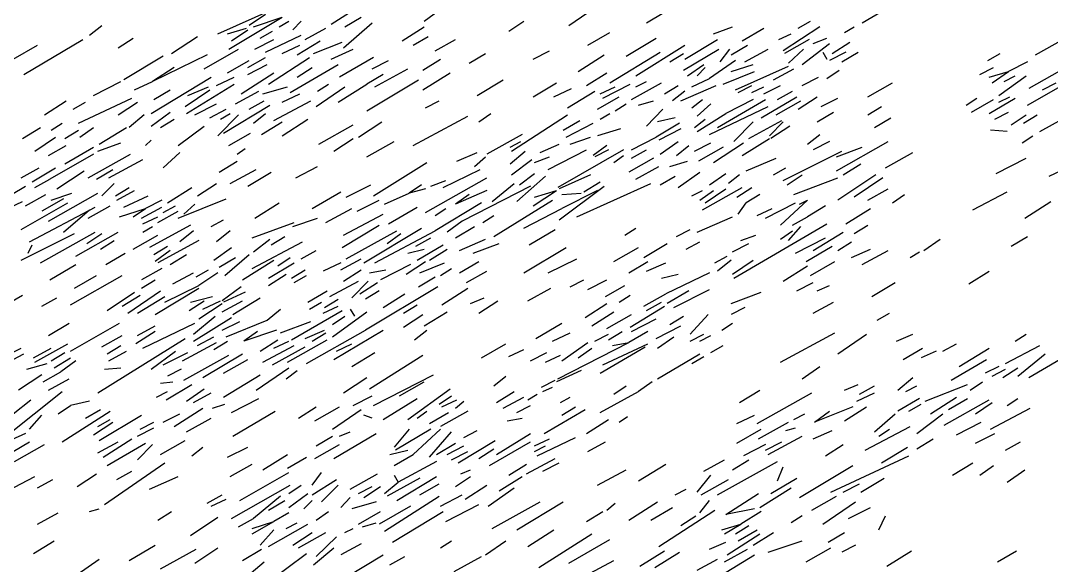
# Model space of a CAD drawing. Extents: x 0 to 599, y 0 to 600.
# Drawn here: x 81.7 to 219.8, y 165.4 to 238.4 of the extents above; entities that cross this region are included whole.
import ezdxf

# ---------------------------------------------------------------- set-up
doc = ezdxf.new("R2010")
doc.units = 0
doc.header["$MEASUREMENT"] = 0
doc.layers.add('LIMESTONE_FSET1', color=166, linetype='CONTINUOUS')

msp = doc.modelspace()

# ---------------------------------------------------------------- linework, layer by layer
at = {"layer": 'LIMESTONE_FSET1'}
for p, q in [((155.12, 237.75), (159.51, 240.75)), ((165.55, 238.13), (169.94, 240.75)), ((108.11, 236.63), (115.61, 240)), ((114.51, 239.25), (112.32, 237.75)), ((123.29, 237.94), (126.22, 239.81)), ((135.73, 238.32), (137.74, 239.81)), ((194.45, 238.13), (197.01, 239.63)), ((90.91, 236.44), (92.56, 237.75)), ((109.57, 234.57), (116.71, 238.88)), ((112.87, 237.57), (116.71, 238.88)), ((116.34, 237.57), (117.62, 238.32)), ((119.27, 238.32), (118.17, 237.19)), ((124.94, 234.76), (128.78, 238.13)), ((125.12, 237.57), (127.32, 238.88)), ((132.8, 235.69), (135.73, 237.57)), ((147.07, 237), (149.09, 238.32)), ((174.51, 236.63), (177.07, 237.57)), ((188.78, 237.57), (183.84, 234.38)), ((185.85, 237.38), (187.5, 238.32)), ((192.07, 236.82), (193.35, 237.57)), ((232.68, 238.32), (216.77, 229.33)), ((101.89, 234.01), (105.37, 236.26)), ((109.39, 236.63), (111.95, 237.38)), ((109.94, 235.69), (112.13, 237.19)), ((113.78, 236.07), (115.43, 237)), ((114.51, 234.2), (119.27, 236.44)), ((119.82, 235.88), (122.56, 237.38)), ((134.27, 235.13), (136.28, 236.26)), ((157.68, 235.13), (160.61, 236.82)), ((178.35, 235.69), (181.28, 237.38)), ((183.29, 235.88), (184.94, 236.63)), ((217.68, 233.82), (223.35, 237)), ((80.67, 233.26), (83.96, 235.13)), ((82.13, 231.2), (90, 235.88)), ((94.76, 234.76), (96.77, 236.07)), ((113.05, 234.57), (115.61, 235.88)), ((116.71, 234.01), (119.09, 235.13)), ((118.72, 233.82), (121.83, 235.69)), ((120.91, 234.01), (124.76, 235.51)), ((137.2, 234.38), (139.94, 235.88)), ((162.8, 233.63), (166.83, 236.07)), ((164.09, 231.01), (170.67, 235.13)), ((170.67, 233.26), (175.06, 235.88)), ((176.89, 233.82), (179.09, 235.13)), ((187.32, 235.88), (184.02, 234.01)), ((186.4, 232.51), (190.06, 235.32)), ((187.87, 235.32), (189.7, 236.07)), ((190.43, 234.01), (192.8, 235.51)), ((100.79, 233.63), (95.49, 230.45)), ((106.65, 233.82), (99.33, 230.27)), ((106.28, 231.95), (110.85, 234.57)), ((112.13, 232.14), (114.51, 233.45)), ((114.88, 229.89), (120.37, 233.45)), ((123.29, 233.26), (126.22, 234.57)), ((128.96, 233.45), (124.39, 230.83)), ((141.77, 232.7), (143.96, 234.01)), ((150.37, 233.26), (152.56, 234.38)), ((156.4, 231.58), (159.88, 233.82)), ((160.61, 230.08), (167.38, 234.2)), ((168.66, 232.89), (170.49, 234.01)), ((170.49, 231.76), (175.24, 234.57)), ((175.43, 232.89), (176.71, 234.57)), ((178.72, 232.89), (181.83, 234.57)), ((186.59, 234.57), (184.57, 232.7)), ((189.15, 234.2), (189.7, 233.26)), ((192.26, 234.2), (190.06, 233.07)), ((191.71, 232.89), (193.9, 234.2)), ((211.28, 233.07), (212.93, 234.01)), ((102.26, 232.14), (99.33, 230.27)), ((109.39, 231.39), (112.32, 233.07)), ((112.13, 231.2), (114.7, 232.51)), ((117.8, 228.77), (124.21, 232.51)), ((118.72, 230.83), (120.73, 232.14)), ((128.78, 231.95), (130.98, 233.07)), ((135.55, 231.76), (137.93, 233.26)), ((171.04, 231.01), (173.23, 232.51)), ((172.32, 231.01), (173.41, 232.14)), ((177.44, 233.07), (173.96, 230.64)), ((176.89, 231.58), (179.82, 232.51)), ((177.44, 229.14), (184.57, 232.32)), ((210.18, 231.2), (212.01, 232.14)), ((216.59, 232.89), (214.02, 231.58)), ((99.15, 225.96), (107.2, 230.83)), ((107.93, 229.7), (110.3, 230.83)), ((111.22, 228.58), (115.61, 231.39)), ((130.24, 231.2), (128.05, 229.89)), ((129.15, 229.52), (133.54, 231.95)), ((135.55, 229.14), (139.21, 231.39)), ((157.5, 229.7), (160.24, 231.39)), ((175.79, 229.89), (180, 231.58)), ((182.56, 230.45), (185.3, 231.95)), ((186.4, 229.7), (188.6, 230.83)), ((189.7, 230.64), (191.34, 231.76)), ((211.46, 230.83), (214.02, 231.58)), ((211.83, 230.08), (214.02, 231.58)), ((212.74, 228.39), (216.4, 231.01)), ((213.48, 230.27), (214.94, 231.01)), ((216.59, 227.08), (223.17, 230.83)), ((91.46, 228.39), (95.12, 230.27)), ((96.95, 229.14), (99.33, 230.27)), ((103.9, 225.96), (110.3, 229.89)), ((104.09, 228.39), (106.83, 229.52)), ((114.15, 228.58), (117.44, 229.52)), ((121.28, 226.9), (125.12, 229.52)), ((121.46, 228.95), (122.93, 229.89)), ((124.21, 227.46), (128.05, 229.89)), ((128.05, 226.33), (135, 230.45)), ((142.87, 228.39), (146.34, 230.45)), ((150.37, 228.21), (153.48, 230.08)), ((153.11, 228.21), (155.49, 229.33)), ((159.33, 228.58), (161.34, 229.52)), ((159.7, 228.02), (163.35, 229.89)), ((163.54, 227.83), (167.56, 230.08)), ((164.09, 229.52), (165.55, 230.27)), ((167.93, 228.58), (169.76, 229.7)), ((170.12, 227.64), (174.88, 229.7)), ((171.59, 229.52), (173.96, 230.64)), ((177.8, 228.77), (179.63, 229.7)), ((179.63, 228.77), (181.28, 229.52)), ((181.28, 228.58), (183.48, 229.7)), ((195.18, 228.21), (198.48, 230.08)), ((218.6, 229.14), (220.43, 230.08)), ((89.45, 224.65), (96.59, 228.02)), ((99.51, 227.83), (101.71, 229.14)), ((103.72, 226.9), (107.01, 229.14)), ((110.49, 227.27), (113.6, 228.95)), ((116.71, 227.46), (119.09, 228.58)), ((154.94, 226.71), (158.6, 228.95)), ((158.96, 226.52), (161.89, 228.21)), ((170.67, 228.95), (169.02, 227.64)), ((180.91, 225.4), (185.67, 228.21)), ((183.11, 227.83), (185.12, 228.95)), ((185.85, 226.52), (188.41, 228.21)), ((188.96, 226.9), (191.16, 228.02)), ((208.35, 227.08), (209.82, 228.02)), ((211.46, 225.96), (214.94, 228.02)), ((212.74, 227.46), (214.21, 228.21)), ((84.88, 225.77), (87.8, 227.64)), ((88.72, 226.52), (90.37, 227.46)), ((94.76, 225.77), (97.32, 227.46)), ((105, 225.77), (107.93, 227.27)), ((107.01, 225.4), (109.21, 226.52)), ((108.84, 223.34), (115.06, 227.08)), ((112.32, 226.52), (114.33, 227.64)), ((115.61, 225.02), (120.55, 227.64)), ((135.91, 226.71), (137.74, 227.64)), ((161.34, 226.33), (162.8, 227.27)), ((164.45, 227.08), (166.46, 227.64)), ((165.55, 224.27), (167.74, 226.52)), ((171.59, 226.71), (173.05, 227.83)), ((172.32, 225.59), (174.15, 227.27)), ((173.96, 223.15), (181.83, 226.9)), ((175.06, 224.09), (181.46, 227.83)), ((179.82, 227.83), (176.16, 225.96)), ((182.93, 225.77), (186.22, 227.64)), ((195.18, 225.77), (197.01, 226.9)), ((209.09, 226.15), (212.01, 227.83)), ((218.23, 223.53), (224.27, 226.9)), ((98.23, 225.77), (96.22, 224.09)), ((99.15, 224.27), (101.71, 226.15)), ((100.43, 224.09), (102.26, 225.21)), ((108.11, 222.96), (110.85, 225.77)), ((108.48, 225.21), (109.76, 225.96)), ((112.87, 224.65), (114.51, 225.96)), ((116.71, 222.96), (120.18, 225.21)), ((134.27, 221.65), (141.59, 225.59)), ((143.05, 224.84), (144.7, 225.96)), ((147.44, 220.9), (154.94, 225.77)), ((159.33, 225.21), (160.61, 225.96)), ((169.39, 225.4), (167.01, 224.84)), ((171.95, 224.09), (173.41, 225.21)), ((172.32, 223.53), (176.16, 225.96)), ((188.41, 224.84), (190.61, 226.15)), ((196.1, 224.09), (198.29, 225.4)), ((212.2, 225.21), (214.02, 226.15)), ((214.39, 224.46), (216.4, 225.77)), ((216.04, 224.65), (217.87, 225.77)), ((81.95, 222.59), (84.33, 224.09)), ((85.79, 223.71), (87.26, 224.65)), ((89.63, 222.78), (91.46, 224.09)), ((92.2, 221.84), (95.85, 224.09)), ((102.8, 221.65), (106.28, 224.27)), ((113.96, 223.15), (116.71, 224.84)), ((121.65, 221.84), (126.22, 224.46)), ((126.95, 222.78), (130.06, 224.84)), ((154.39, 223.71), (156.59, 225.02)), ((154.76, 222.78), (158.41, 224.65)), ((162.07, 223.9), (158.96, 222.96)), ((169.94, 224.65), (166.83, 222.78)), ((170.12, 223.9), (167.2, 222.4)), ((177.26, 222.22), (179.82, 224.84)), ((179.27, 222.59), (183.66, 225.02)), ((182.01, 222.96), (183.84, 224.84)), ((184.76, 224.27), (182.2, 222.59)), ((83.6, 220.9), (86.34, 222.78)), ((87.62, 222.59), (89.45, 223.71)), ((99.15, 222.4), (98.41, 221.65)), ((109.57, 221.65), (112.5, 223.34)), ((123.66, 220.9), (126.22, 222.59)), ((148.9, 223.15), (144.15, 220.53)), ((155.3, 221.84), (158.05, 222.78)), ((163.54, 221.09), (166.83, 222.78)), ((178.35, 220.34), (182.01, 222.59)), ((187.13, 221.84), (188.78, 223.15)), ((213.84, 223.53), (211.65, 223.71)), ((215.85, 222.03), (217.32, 222.96)), ((85.43, 220.34), (87.8, 221.65)), ((87.62, 219.22), (91.46, 221.47)), ((92.01, 220.9), (95.12, 222.03)), ((110.67, 220.53), (111.77, 221.28)), ((128.05, 220.16), (131.71, 222.22)), ((147.26, 221.47), (148.72, 222.22)), ((151.28, 220.72), (153.84, 221.84)), ((152.38, 218.47), (157.5, 221.09)), ((162.44, 221.09), (153.66, 216.04)), ((160.24, 221.65), (158.41, 220.34)), ((160.43, 221.09), (158.6, 220.16)), ((163.54, 219.97), (165.55, 221.09)), ((167.38, 220.53), (169.76, 222.22)), ((169.57, 220.34), (171.22, 221.65)), ((171.95, 220.9), (174.15, 222.03)), ((175.79, 221.47), (172.5, 219.59)), ((174.51, 219.41), (178.54, 222.03)), ((190.06, 222.22), (187.87, 221.09)), ((190.98, 218.28), (197.93, 222.22)), ((190.98, 220.16), (194.45, 221.47)), ((91.46, 220.53), (85.61, 217.16)), ((90.73, 217.35), (96.4, 220.53)), ((93.48, 217.35), (98.05, 219.78)), ((102.99, 220.72), (100.79, 218.66)), ((140.12, 219.59), (142.87, 220.72)), ((142.5, 218.85), (143.96, 220.16)), ((147.26, 219.22), (149.27, 220.9)), ((147.44, 217.72), (150.18, 219.78)), ((150.55, 219.41), (152.56, 220.16)), ((161.16, 219.41), (162.44, 220.34)), ((166.46, 219.97), (163.17, 218.1)), ((178.9, 218.28), (182.93, 219.97)), ((183.84, 216.97), (191.71, 220.9)), ((197.56, 218.66), (201.22, 220.72)), ((212.38, 217.91), (216.4, 219.97)), ((81.77, 217.35), (84.15, 218.66)), ((83.23, 216.79), (86.34, 218.66)), ((86.52, 215.85), (90.18, 218.28)), ((91.83, 217.16), (94.02, 218.47)), ((108.29, 218.1), (110.67, 219.59)), ((109.76, 216.6), (113.23, 218.47)), ((118.54, 217.35), (121.46, 218.85)), ((128.96, 214.91), (136.1, 219.41)), ((138.29, 216.04), (143.23, 218.47)), ((164.09, 217.16), (167.2, 218.85)), ((168.66, 218.85), (171.04, 219.59)), ((182.56, 217.72), (184.21, 218.66)), ((191.89, 217.72), (194.27, 219.22)), ((219.51, 217.54), (222.62, 219.03)), ((83.6, 216.04), (85.61, 217.16)), ((112.13, 216.22), (115.24, 218.1)), ((135.91, 212.67), (144.15, 217.35)), ((136.65, 216.22), (138.66, 216.97)), ((148.17, 214.17), (152.01, 217.54)), ((148.54, 216.41), (150.55, 217.91)), ((158.05, 217.72), (153.84, 215.85)), ((167.38, 216.41), (169.39, 217.54)), ((169.76, 216.04), (172.68, 218.1)), ((173.96, 216.41), (176.16, 217.91)), ((177.99, 217.72), (176.52, 216.6)), ((184.39, 216.41), (186.4, 217.72)), ((185.3, 215.1), (191.16, 217.35)), ((196.28, 217.72), (191.16, 214.35)), ((197.2, 217.35), (193.35, 214.73)), ((76.65, 212.85), (82.32, 216.22)), ((92.56, 214.91), (94.21, 216.6)), ((94.39, 214.91), (96.22, 216.04)), ((94.57, 214.35), (96.95, 215.66)), ((101.34, 213.98), (104.63, 216.04)), ((105.37, 214.91), (107.93, 216.6)), ((120.73, 213.23), (124.57, 215.48)), ((125.3, 214.73), (128.6, 216.41)), ((135.37, 216.41), (133.72, 215.29)), ((135.91, 215.85), (133.72, 215.29)), ((144.15, 215.66), (139.94, 213.79)), ((150, 216.22), (140.85, 211.54)), ((144.88, 214.17), (147.8, 216.6)), ((150.37, 213.6), (153.48, 215.66)), ((150.55, 214.73), (153.48, 215.66)), ((153.84, 211.73), (159.88, 216.22)), ((158.96, 215.66), (154.21, 213.23)), ((156.22, 212.11), (166.1, 216.6)), ((157.13, 215.48), (159.33, 216.79)), ((171.59, 214.91), (173.05, 215.66)), ((172.68, 214.35), (174.51, 215.66)), ((173.05, 213.04), (178.35, 216.04)), ((173.41, 213.98), (176.16, 215.85)), ((177.62, 214.73), (179.63, 216.04)), ((195.18, 214.35), (197.93, 215.85)), ((209.27, 213.04), (213.84, 215.48)), ((79.57, 213.04), (81.95, 214.17)), ((82.32, 213.6), (85.06, 215.1)), ((87.44, 214.54), (84.51, 212.85)), ((85.43, 211.54), (92.01, 215.29)), ((85.79, 214.35), (88.54, 215.29)), ((95.49, 213.42), (98.78, 214.91)), ((100.61, 214.35), (98.41, 213.23)), ((102.8, 211.92), (109.21, 214.54)), ((126.77, 212.85), (129.7, 214.35)), ((130.43, 213.79), (133.72, 215.29)), ((141.77, 215.1), (139.94, 213.79)), ((145.06, 209.49), (152.93, 214.35)), ((154.21, 215.1), (156.77, 215.29)), ((180.73, 215.1), (178.9, 213.98)), ((183.48, 210.98), (187.13, 214.35)), ((186.04, 213.79), (187.13, 214.35)), ((198.48, 213.98), (200.12, 215.1)), ((216.22, 211.92), (219.7, 214.17)), ((81.77, 210.42), (87.99, 213.98)), ((82.87, 208.74), (91.65, 213.42)), ((87.44, 210.05), (90.91, 213.04)), ((90.73, 211.92), (93.66, 213.6)), ((94.94, 212.11), (98.41, 213.23)), ((96.77, 212.11), (98.41, 213.23)), ((97.87, 211.92), (100.61, 213.42)), ((100.06, 211.36), (102.8, 212.85)), ((100.79, 212.67), (102.44, 213.6)), ((103.54, 212.48), (105, 213.79)), ((113.05, 211.92), (116.34, 213.98)), ((122.56, 211.36), (126.04, 213.23)), ((130.98, 211.17), (134.82, 213.42)), ((143.41, 213.98), (137.2, 210.23)), ((137.2, 212.29), (138.66, 213.23)), ((149.09, 210.61), (154.21, 213.23)), ((177.8, 212.48), (178.9, 213.98)), ((180.37, 212.29), (182.38, 213.23)), ((181.46, 211.92), (185.49, 213.98)), ((189.51, 213.6), (187.13, 212.11)), ((192.26, 211.17), (195.55, 213.23)), ((98.05, 211.17), (100.06, 212.11)), ((107.2, 210.8), (108.84, 211.73)), ((112.68, 209.3), (118.35, 211.36)), ((118.17, 210.8), (121.46, 211.92)), ((124.94, 209.67), (130.24, 212.48)), ((140.85, 211.54), (138.84, 210.05)), ((143.6, 211.36), (145.06, 212.29)), ((172.32, 210.05), (177.07, 212.11)), ((185.12, 210.98), (187.13, 212.11)), ((84.33, 205.93), (91.65, 210.05)), ((89.09, 206.86), (94.76, 210.05)), ((98.05, 210.05), (99.33, 210.8)), ((104.45, 210.98), (98.96, 207.99)), ((104.82, 210.23), (102.99, 208.74)), ((109.76, 210.23), (107.93, 208.74)), ((124.76, 207.99), (129.7, 210.98)), ((125.3, 206.49), (132.07, 210.23)), ((127.68, 205.93), (135.37, 210.61)), ((129.15, 205.93), (137.2, 210.23)), ((139.94, 209.3), (142.5, 210.8)), ((149.82, 208.36), (153.29, 210.42)), ((162.62, 209.67), (164.09, 210.61)), ((169.57, 209.49), (171.4, 210.42)), ((177.26, 203.87), (189.7, 211.17)), ((183.48, 209.11), (185.12, 210.23)), ((184.57, 208.92), (186.22, 210.8)), ((187.87, 207.61), (191.89, 210.05)), ((193.35, 209.86), (195.18, 210.98)), ((81.77, 206.3), (88.9, 209.86)), ((90.55, 208.55), (92.56, 209.86)), ((92.38, 207.8), (94.21, 208.92)), ((96.77, 207.8), (100.06, 209.67)), ((105.55, 208.92), (100.06, 205.93)), ((112.68, 205.18), (119.45, 208.74)), ((112.87, 207.43), (115.06, 209.11)), ((115.24, 208.36), (117.07, 209.49)), ((130.79, 208.55), (132.62, 209.86)), ((134.63, 208.17), (136.65, 209.3)), ((140.49, 207.61), (143.96, 209.11)), ((142.32, 207.24), (145.79, 208.55)), ((165.18, 206.68), (168.29, 208.55)), ((170.85, 207.8), (172.68, 208.74)), ((177.07, 207.43), (179.27, 208.55)), ((178.17, 208.92), (180.18, 209.67)), ((185.49, 207.24), (189.51, 209.3)), ((191.16, 207.61), (192.99, 208.74)), ((202.68, 207.61), (204.88, 209.11)), ((214.39, 208.17), (216.59, 209.49)), ((82.68, 207.24), (83.23, 208.36)), ((93.11, 205.74), (95.67, 207.24)), ((99.51, 207.05), (101.34, 208.17)), ((101.71, 207.61), (99.7, 206.12)), ((107.56, 206.3), (109.94, 207.99)), ((119.27, 206.49), (121.28, 207.61)), ((133.54, 207.24), (135.73, 207.8)), ((134.82, 206.3), (138.29, 208.36)), ((136.46, 206.3), (138.84, 207.8)), ((149.09, 204.62), (154.76, 207.99)), ((161.16, 206.12), (164.45, 207.99)), ((186.95, 206.12), (190.43, 208.17)), ((192.99, 206.68), (195.55, 207.8)), ((194.45, 205.74), (197.93, 207.61)), ((200.85, 206.68), (202.13, 207.43)), ((101.71, 205.74), (103.9, 207.05)), ((108.29, 205.37), (110.49, 206.68)), ((109.02, 204.24), (112.32, 207.05)), ((111.4, 203.68), (115.61, 206.3)), ((114.88, 203.87), (118.35, 205.93)), ((116.16, 205.55), (117.8, 206.68)), ((124.57, 205.93), (122.2, 204.81)), ((124.57, 204.99), (127.32, 206.49)), ((133.35, 204.43), (135.91, 206.12)), ((135.18, 204.62), (138.48, 205.93)), ((140.49, 204.62), (143.05, 206.12)), ((152.38, 204.62), (156.22, 206.49)), ((163.17, 204.62), (165.73, 206.12)), ((165.55, 204.81), (168.11, 205.93)), ((174.7, 205.93), (176.34, 206.86)), ((176.89, 206.3), (175.06, 204.81)), ((177.07, 204.43), (179.82, 206.3)), ((187.5, 204.24), (190.79, 206.12)), ((85.61, 203.68), (89.09, 205.74)), ((100.61, 205.18), (97.87, 203.68)), ((102.07, 203.12), (104.82, 204.62)), ((105.18, 204.06), (106.83, 204.99)), ((108.11, 204.62), (105.55, 202.93)), ((114.88, 202.93), (117.26, 204.43)), ((117.99, 203.87), (119.82, 204.99)), ((124.94, 203.49), (127.32, 204.99)), ((128.41, 204.62), (130.61, 204.99)), ((133.9, 205.74), (129.88, 203.68)), ((137.93, 204.24), (139.39, 205.18)), ((141.4, 203.31), (144.15, 204.81)), ((167.56, 203.87), (169.76, 204.43)), ((173.96, 204.62), (168.11, 201.81)), ((183.84, 203.49), (187.13, 205.55)), ((208.72, 203.12), (211.46, 204.81)), ((88.35, 200.31), (95.3, 204.24)), ((88.9, 202.56), (91.83, 204.24)), ((97.87, 202.56), (99.7, 203.68)), ((118.35, 203.31), (120, 204.24)), ((123.11, 201.44), (126.95, 203.49)), ((126.04, 201.25), (128.23, 203.49)), ((127.13, 201.81), (129.51, 203.31)), ((135, 202.75), (137.2, 204.06)), ((155.3, 202.75), (157.13, 203.68)), ((157.68, 202.37), (160.24, 203.68)), ((185.67, 202.18), (187.87, 203.31)), ((195.73, 201.44), (198.84, 203.31)), ((93.29, 199.56), (96.95, 202)), ((96.04, 199.19), (100.43, 202.18)), ((99.7, 199), (105.55, 202.56)), ((100.98, 200.69), (105.55, 202.93)), ((111.22, 202.75), (108.66, 200.87)), ((111.77, 202), (108.84, 200.69)), ((120.18, 200.69), (122.74, 202.18)), ((137.56, 202.75), (127.87, 196.94)), ((129.7, 202.18), (127.87, 201.06)), ((130.24, 199.94), (133.17, 201.81)), ((138.11, 200.31), (141.59, 202.56)), ((149.63, 200.87), (152.74, 202.56)), ((160.06, 201.44), (162.62, 202.93)), ((165.18, 200.12), (168.11, 201.81)), ((171.22, 202.18), (168.29, 200.5)), ((169.21, 199.94), (173.96, 202.37)), ((176.89, 200.5), (180.91, 202)), ((188.41, 202.18), (190.06, 202.93)), ((79.39, 200.12), (81.95, 201.62)), ((84.51, 200.12), (86.52, 201.25)), ((95.3, 200.12), (97.68, 201.62)), ((97.32, 199.19), (100.98, 201.44)), ((104.27, 199.56), (106.28, 200.87)), ((104.45, 200.69), (107.38, 201.44)), ((105.55, 198.44), (108.66, 200.5)), ((106.1, 199.75), (108.48, 200.87)), ((108.66, 199.38), (111.4, 200.87)), ((110.12, 199), (113.78, 201.25)), ((120.37, 199.75), (122.01, 200.69)), ((122.38, 199.94), (124.21, 201.06)), ((132.99, 199.19), (134.82, 200.31)), ((141.95, 200.5), (143.78, 201.25)), ((143.05, 199.19), (145.61, 200.87)), ((157.32, 198.63), (160.24, 200.5)), ((161.89, 200.69), (163.35, 201.62)), ((165.55, 199.56), (167.56, 200.69)), ((187.87, 199.19), (190.61, 200.69)), ((114.7, 198.25), (116.52, 199.75)), ((117.99, 195.63), (124.76, 199.56)), ((122.2, 199.19), (124.21, 200.12)), ((123.48, 196.01), (128.05, 199.38)), ((125.85, 199.75), (126.4, 198.81)), ((132.99, 197.32), (135.55, 199)), ((135.73, 197.5), (138.84, 199.38)), ((158.23, 197.5), (161.16, 199.38)), ((160.24, 197.13), (163.54, 199)), ((163.35, 197.32), (167.93, 200.12)), ((173.78, 199), (171.4, 196.38)), ((178.72, 199.94), (176.89, 199)), ((196.46, 198.25), (198.11, 199.19)), ((85.43, 196.19), (88.17, 197.88)), ((88.35, 194.13), (94.94, 197.88)), ((97.32, 196.19), (99.7, 197.5)), ((98.05, 194.51), (105, 197.88)), ((104.82, 196.38), (107.74, 198.81)), ((104.82, 195.44), (109.94, 198.63)), ((108.66, 196.94), (111.04, 198.07)), ((109.21, 196.01), (114.7, 198.25)), ((116.52, 196.57), (120.55, 198.07)), ((123.48, 197.69), (125.12, 198.81)), ((150.73, 195.82), (154.21, 197.88)), ((163.54, 196.76), (166.83, 198.44)), ((166.83, 195.82), (170.12, 197.5)), ((168.66, 197.69), (170.49, 198.81)), ((175.61, 196.94), (177.07, 197.88)), ((92.56, 194.7), (95.3, 196.19)), ((99.7, 196.76), (97.13, 195.07)), ((115.98, 196.94), (111.59, 195.44)), ((113.41, 196.76), (111.59, 195.44)), ((119.82, 195.82), (122.38, 196.94)), ((120, 192.45), (127.87, 196.94)), ((120.73, 195.44), (122.56, 196.57)), ((123.66, 193.01), (130.24, 196.94)), ((134.45, 195.63), (136.1, 196.94)), ((152.93, 195.44), (155.3, 196.57)), ((158.6, 195.44), (160.43, 196.38)), ((160.43, 195.63), (162.26, 196.76)), ((165.73, 196.76), (163.17, 195.26)), ((171.4, 195.44), (173.23, 196.38)), ((172.68, 195.44), (174.15, 196.19)), ((183.48, 192.64), (190.79, 196.57)), ((191.16, 193.76), (195, 196.38)), ((199.02, 195.44), (201.22, 196.38)), ((214.94, 195.44), (216.4, 196.38)), ((83.6, 192.64), (87.99, 195.07)), ((92.01, 188.52), (103.72, 195.82)), ((93.29, 193.76), (95.12, 194.88)), ((103.35, 192.82), (107.93, 195.26)), ((105.37, 194.88), (107.56, 196.01)), ((107.56, 194.32), (109.39, 195.44)), ((113.78, 194.13), (116.16, 195.63)), ((114.15, 192.64), (118.35, 194.88)), ((115.61, 194.51), (117.62, 195.44)), ((117.44, 192.64), (122.74, 195.63)), ((124.02, 194.13), (126.04, 195.07)), ((143.41, 193.2), (146.71, 195.07)), ((153.66, 190.39), (163.17, 195.26)), ((154.21, 192.82), (157.68, 195.26)), ((159.7, 192.26), (165.73, 195.07)), ((160.98, 194.88), (163.17, 195.26)), ((167.01, 194.51), (169.21, 196.01)), ((174.15, 193.95), (175.79, 194.88)), ((205.24, 194.13), (207.07, 195.07)), ((213.66, 192.45), (218.23, 194.88)), ((79.57, 193.39), (81.77, 194.51)), ((80.67, 193.01), (82.13, 193.76)), ((83.41, 193.2), (85.79, 194.51)), ((85.79, 192.82), (87.62, 193.95)), ((93.48, 192.82), (95.85, 194.13)), ((99.15, 191.7), (102.44, 194.13)), ((100.79, 192.26), (104.09, 193.95)), ((103.54, 190.2), (109.57, 193.57)), ((106.1, 190.58), (111.4, 193.76)), ((115.43, 192.26), (119.82, 194.7)), ((126.04, 192.07), (129.15, 193.95)), ((128.41, 189.08), (135.55, 193.57)), ((147.07, 193.39), (149.09, 194.32)), ((150, 192.82), (152.2, 193.95)), ((152.01, 192.64), (154.02, 193.57)), ((156.4, 193.2), (158.23, 194.51)), ((159.33, 191.14), (165.37, 194.7)), ((167.01, 190.39), (172.68, 193.76)), ((171.59, 192.45), (173.23, 193.39)), ((199.94, 193.01), (202.5, 194.51)), ((204.33, 194.13), (202.32, 193.2)), ((207.44, 192.07), (211.46, 194.51)), ((215.3, 190.76), (218.96, 193.76)), ((216.77, 190.58), (222.8, 194.13)), ((82.5, 191.7), (85.24, 192.45)), ((86.16, 191.89), (88.35, 193.2)), ((89.09, 192.82), (87.07, 191.33)), ((108.84, 191.14), (112.13, 193.01)), ((186.4, 190.39), (188.78, 192.07)), ((206.34, 190.2), (211.1, 193.01)), ((212.74, 192.07), (210.91, 191.14)), ((84.51, 190.95), (81.4, 188.89)), ((84.7, 190.02), (87.07, 191.33)), ((92.93, 191.7), (95.12, 191.89)), ((103.17, 191.7), (101.34, 190.76)), ((108.84, 187.96), (113.78, 190.95)), ((113.23, 188.89), (117.62, 191.89)), ((117.26, 190.39), (118.72, 191.51)), ((128.96, 186.83), (137.01, 190.95)), ((145.06, 189.45), (146.71, 190.76)), ((156.77, 191.51), (153.48, 190.02)), ((211.83, 190.76), (213.66, 191.7)), ((213.29, 190.58), (215.3, 191.89)), ((85.43, 188.89), (88.17, 190.39)), ((100.43, 189.83), (102.07, 190.02)), ((101.16, 187.58), (104.63, 189.64)), ((124.94, 188.52), (128.05, 190.58)), ((132.44, 188.14), (135.73, 190.02)), ((151.46, 189.27), (153.29, 190.2)), ((151.65, 188.71), (152.93, 189.27)), ((161.16, 188.33), (162.8, 189.45)), ((166.28, 190.02), (164.45, 188.71)), ((192.07, 188.89), (193.9, 189.64)), ((194.09, 188.33), (196.1, 189.45)), ((199.21, 188.89), (201.22, 190.58)), ((200.3, 188.71), (201.77, 189.45)), ((202.87, 187.39), (208.54, 189.64)), ((208.9, 188.89), (210.55, 190.02)), ((79.76, 182.71), (87.26, 188.71)), ((99.88, 187.96), (101.34, 188.71)), ((103.9, 187.39), (106.28, 189.08)), ((104.82, 187.21), (107.2, 188.52)), ((126.22, 186.83), (128.78, 188.14)), ((133.54, 184.96), (139.21, 189.08)), ((137.74, 187.02), (139.39, 188.14)), ((145.43, 187.21), (147.8, 188.71)), ((146.34, 186.46), (149.09, 187.96)), ((149.63, 187.58), (150.91, 188.33)), ((154.02, 187.21), (155.3, 187.96)), ((159.33, 185.9), (164.45, 188.71)), ((177.99, 187.21), (180.73, 188.89)), ((180.37, 184.4), (187.68, 188.52)), ((193.72, 187.39), (196.1, 188.52)), ((203.6, 185.71), (207.07, 187.96)), ((80.67, 185.71), (83.05, 187.58)), ((86.71, 185.71), (88.35, 186.83)), ((90.91, 187.39), (88.35, 186.83)), ((102.26, 184.02), (106.1, 186.46)), ((107.38, 186.46), (109.02, 187.02)), ((109.94, 185.9), (113.6, 187.77)), ((118.9, 185.15), (121.28, 186.65)), ((121.1, 184.77), (124.39, 186.65)), ((130.24, 184.96), (134.82, 187.77)), ((138.11, 186.65), (140.12, 187.58)), ((139.94, 186.46), (141.04, 187.39)), ((148.17, 185.9), (150, 186.83)), ((154.21, 185.52), (156.04, 186.65)), ((193.17, 186.65), (188.05, 184.59)), ((192.07, 184.77), (195, 186.65)), ((202.13, 187.77), (199.21, 186.08)), ((200.67, 186.08), (202.32, 187.02)), ((205.43, 184.21), (211.46, 187.58)), ((205.98, 186.27), (208.54, 187.77)), ((209.63, 185.71), (211.83, 187.21)), ((211.65, 183.65), (216.95, 186.46)), ((213.84, 186.83), (215.3, 187.77)), ((82.87, 183.65), (84.51, 185.52)), ((87.26, 181.97), (93.66, 186.08)), ((90.37, 185.15), (92.38, 186.27)), ((92.2, 182.15), (97.87, 185.52)), ((100.79, 184.59), (102.99, 185.71)), ((103.9, 183.28), (107.2, 185.15)), ((110.12, 182.71), (115.79, 186.08)), ((123.48, 183.65), (127.32, 186.27)), ((128.78, 185.15), (127.68, 185.52)), ((134.82, 185.15), (136.1, 186.08)), ((136.46, 184.4), (139.02, 185.9)), ((141.59, 186.08), (137.93, 184.02)), ((146.89, 184.77), (148.9, 185.15)), ((151.83, 183.09), (157.32, 186.27)), ((161.89, 184.59), (162.99, 185.34)), ((177.62, 184.4), (180, 185.52)), ((185.3, 184.96), (186.77, 185.71)), ((188.05, 184.59), (190.06, 186.08)), ((196.1, 183.28), (198.84, 185.71)), ((201.77, 183.09), (205.24, 185.71)), ((91.46, 182.9), (94.02, 184.59)), ((92.01, 184.02), (93.66, 184.96)), ((97.32, 182.71), (99.51, 183.84)), ((97.68, 183.65), (99.51, 184.59)), ((157.5, 183.09), (160.43, 184.96)), ((180.55, 182.34), (184.57, 184.59)), ((184.21, 183.46), (185.49, 183.84)), ((194.82, 180.84), (200.85, 184.02)), ((207.07, 182.9), (210.37, 184.59)), ((82.32, 183.09), (77.01, 180.66)), ((92.74, 179.91), (96.59, 182.34)), ((121.28, 181.4), (123.48, 182.71)), ((123.66, 179.72), (129.33, 183.09)), ((124.39, 182.71), (125.85, 183.28)), ((133.72, 183.65), (131.71, 181.22)), ((136.65, 183.65), (131.89, 180.84)), ((134.27, 180.28), (137.93, 183.65)), ((136.46, 179.91), (139.39, 183.28)), ((141.04, 182.53), (142.87, 183.46)), ((145.43, 180.28), (150, 183.09)), ((150.55, 181.4), (152.56, 182.34)), ((150.91, 180.09), (156.04, 182.53)), ((177.62, 181.78), (180.91, 183.65)), ((181.83, 180.28), (186.4, 182.71)), ((187.87, 182.34), (190.43, 183.46)), ((196.65, 182.71), (198.11, 183.65)), ((201.77, 181.03), (203.96, 182.34)), ((209.63, 181.78), (212.2, 183.09)), ((80.67, 180.66), (82.87, 181.97)), ((80.85, 179.34), (84.88, 181.59)), ((92.01, 180.47), (94.76, 181.97)), ((93.29, 178.78), (98.41, 181.78)), ((99.33, 181.59), (97.32, 179.53)), ((100.43, 180.28), (103.72, 182.15)), ((104.63, 180.09), (106.1, 181.22)), ((109.39, 179.91), (112.13, 181.22)), ((121.1, 179.72), (124.39, 181.59)), ((137.38, 180.28), (139.94, 181.78)), ((138.84, 180.28), (141.04, 181.4)), ((140.3, 179.16), (145.24, 182.15)), ((143.05, 179.72), (145.06, 181.03)), ((144.51, 178.78), (150, 181.97)), ((150.55, 180.66), (152.01, 181.4)), ((157.68, 180.66), (160.06, 181.97)), ((181.46, 181.59), (178.54, 180.09)), ((181.46, 180.84), (183.66, 181.97)), ((189.51, 180.09), (191.89, 181.59)), ((197.01, 179.16), (200.49, 181.22)), ((213.66, 180.84), (215.67, 181.97)), ((114.15, 178.22), (117.44, 180.28)), ((117.44, 178.41), (120, 179.91)), ((131.16, 180.28), (133.54, 180.84)), ((131.71, 178.78), (134.27, 180.28)), ((139.39, 179.53), (141.59, 180.66)), ((149.45, 177.66), (153.29, 179.72)), ((190.24, 175.23), (200.67, 180.09)), ((92.93, 173.54), (100.98, 179.16)), ((109.76, 177.29), (112.68, 178.97)), ((137.38, 179.34), (132.26, 176.54)), ((140.67, 177.66), (141.95, 178.22)), ((147.07, 177.47), (149.45, 178.97)), ((151.65, 178.03), (153.84, 179.16)), ((158.96, 176.16), (162.8, 178.22)), ((164.45, 176.72), (168.11, 178.97)), ((173.23, 178.03), (175.98, 179.53)), ((175.06, 174.85), (183.11, 179.34)), ((177.07, 178.22), (179.27, 179.53)), ((183.11, 176.72), (183.84, 178.6)), ((186.04, 174.48), (193.17, 178.78)), ((206.52, 177.47), (209.27, 179.16)), ((210.18, 177.47), (212.01, 178.78)), ((213.84, 176.54), (216.22, 178.22)), ((79.94, 175.41), (83.6, 177.29)), ((83.96, 175.79), (85.98, 176.91)), ((89.27, 175.98), (91.83, 177.66)), ((94.57, 176.91), (96.59, 178.03)), ((98.96, 175.6), (102.8, 177.29)), ((111.04, 174.1), (117.62, 177.85)), ((120.73, 176.16), (122.01, 177.85)), ((120.73, 174.85), (124.02, 176.91)), ((125.85, 175.6), (129.51, 177.66)), ((135.18, 177.1), (130.79, 174.66)), ((131.71, 177.47), (132.26, 176.54)), ((132.07, 174.1), (137.38, 177.29)), ((139.94, 175.98), (141.95, 177.29)), ((145.79, 175.41), (148.9, 177.29)), ((172.32, 175.23), (174.15, 177.47)), ((172.87, 174.85), (176.52, 176.91)), ((182.2, 175.04), (185.67, 177.1)), ((194.27, 175.23), (197.38, 177.1)), ((109.94, 171.67), (117.8, 176.16)), ((117.62, 175.04), (119.27, 176.16)), ((122.01, 173.92), (124.21, 176.16)), ((126.95, 175.04), (128.78, 175.98)), ((127.68, 174.48), (129.88, 175.98)), ((130.43, 175.04), (132.26, 176.54)), ((135.18, 174.85), (137.74, 176.35)), ((141.22, 174.29), (144.15, 176.16)), ((144.33, 173.35), (147.8, 175.79)), ((169.39, 174.85), (170.85, 175.6)), ((180.73, 173.17), (184.94, 175.79)), ((191.89, 175.23), (194.09, 176.35)), ((106.65, 173.73), (108.66, 174.85)), ((107.2, 173.35), (109.21, 174.29)), ((116.52, 174.66), (112.87, 171.67)), ((114.88, 172.79), (117.07, 174.1)), ((117.62, 173.17), (120.18, 175.04)), ((120.73, 174.1), (119.63, 172.98)), ((125.85, 174.48), (124.57, 173.17)), ((130.43, 169.98), (137.74, 174.66)), ((137.93, 173.35), (140.85, 174.85)), ((172.68, 172.42), (173.96, 174.1)), ((176.16, 172.23), (180.55, 175.04)), ((187.68, 172.79), (190.98, 174.66)), ((90.91, 172.61), (92.2, 172.98)), ((129.33, 173.92), (126.04, 172.98)), ((133.9, 173.35), (129.7, 170.92)), ((138.66, 171.29), (143.05, 173.54)), ((144.88, 170.36), (151.28, 173.92)), ((148.17, 170.17), (154.39, 173.92)), ((160.24, 172.79), (161.34, 173.73)), ((163.17, 171.48), (167.01, 173.92)), ((166.1, 171.48), (169.02, 173.17)), ((167.2, 167.93), (174.7, 172.79)), ((180, 172.98), (176.16, 172.23)), ((189.15, 170.92), (193.54, 173.92)), ((192.62, 171.67), (195.55, 173.17)), ((83.96, 170.92), (86.71, 172.42)), ((100.06, 171.48), (101.89, 172.61)), ((104.45, 169.42), (108.11, 171.86)), ((110.85, 170.55), (112.87, 171.67)), ((112.68, 169.61), (115.61, 171.29)), ((112.68, 170.36), (115.61, 171.29)), ((117.62, 172.42), (115.61, 171.29)), ((121.28, 171.48), (122.93, 172.61)), ((126.95, 170.92), (129.88, 172.61)), ((131.52, 168.49), (138.29, 172.61)), ((157.5, 171.29), (159.7, 172.61)), ((170.12, 170.73), (172.13, 172.04)), ((180.91, 172.61), (178.17, 170.92)), ((186.4, 172.04), (184.94, 171.11)), ((196.65, 170.17), (197.56, 172.04)), ((113.78, 168.11), (115.61, 170.17)), ((114.88, 167.93), (120.18, 170.92)), ((117.26, 170.36), (118.72, 171.11)), ((125.12, 169.8), (126.22, 170.36)), ((127.5, 170.55), (129.33, 171.11)), ((149.63, 167.93), (153.11, 170.17)), ((175.61, 170.17), (178.17, 170.92)), ((175.98, 169.61), (178.17, 170.92)), ((177.44, 169.61), (179.27, 170.73)), ((177.8, 168.67), (180.37, 170.17)), ((83.41, 166.99), (86.16, 168.67)), ((118.17, 168.11), (120.73, 169.8)), ((118.9, 167.74), (122.56, 169.8)), ((121.28, 166.61), (124.02, 169.24)), ((137.93, 167.74), (139.39, 168.67)), ((143.96, 166.8), (146.71, 168.67)), ((151.1, 165.12), (158.23, 169.61)), ((155.12, 165.68), (160.61, 168.86)), ((176.34, 166.8), (180.73, 169.61)), ((179.82, 168.11), (182.56, 169.8)), ((181.83, 167.18), (186.4, 168.67)), ((189.88, 168.49), (192.07, 169.8)), ((96.22, 166.05), (99.7, 168.11)), ((100.43, 164.93), (105.18, 167.55)), ((105, 165.68), (108.11, 167.74)), ((111.4, 166.05), (113.96, 167.55)), ((120.91, 165.49), (123.66, 167.74)), ((127.32, 168.3), (124.57, 166.8)), ((164.63, 165.3), (167.93, 167.36)), ((166.65, 165.12), (169.94, 167.18)), ((173.96, 167.55), (176.16, 168.49)), ((175.98, 165.87), (179.09, 167.55)), ((186.95, 165.87), (190.24, 167.74)), ((193.54, 168.11), (191.71, 167.18)), ((197.74, 165.3), (201.04, 167.36)), ((212.56, 165.87), (215.12, 167.36)), ((89.27, 164.18), (92.2, 166.24)), ((111.4, 163.43), (114.33, 165.87)), ((114.7, 163.06), (120, 166.99)), ((125.3, 163.81), (130.24, 166.8)), ((131.16, 165.49), (133.17, 166.61)), ((139.76, 164.56), (143.41, 166.61)), ((157.32, 163.99), (161.16, 166.05)), ((172.32, 164.74), (175.06, 166.24)), ((175.43, 163.99), (180, 166.8))]:
    msp.add_line(p, q, dxfattribs=at)

doc.saveas('drawing.dxf')
